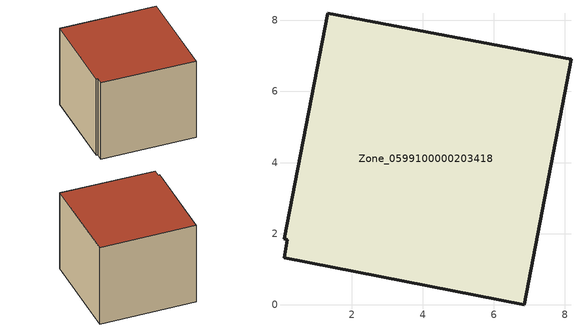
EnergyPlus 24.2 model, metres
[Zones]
Zone_0599100000203418
 floor ground (C_G): 0.09,1.32 0.19,1.83 0.1,1.86 1.32,8.2 8.17,6.91 6.85,0 z0
 wall outside (C_F): 8.17,6.91 1.32,8.2 0.1,1.86 0.19,1.83 0.09,1.32 6.85,0 8.17,6.91 z0:6.18
 roof outside (C_R): 0.19,1.83 0.09,1.32 6.85,0 8.17,6.91 1.32,8.2 0.1,1.86 z6.18
[BUILDING]
Pand.0599100000203418: North Axis=0; Terrain=City; Loads Convergence Tolerance Value=0.04; Temperature Convergence Tolerance Value=0.4; Solar Distribution=FullExterior; Maximum Number of Warmup Days=25; Minimum Number of Warmup Days=1
[Site:Location]
Rotterdam.The.Hague.AP_ZH_NLD Design_Conditions: Latitude=51.96; Longitude=4.45; Time Zone=1; Elevation=-4.5
[SITE:GROUNDTEMPERATURE:BUILDINGSURFACE]
18, 18, 18, 18, 18, 18, 18, 18, 18, 18, 18, 18
[MATERIAL] Thermal Absorptance=0.9; Solar Absorptance=0.7; Visible Absorptance=0.7
Name | Roughness | Thickness | Conductivity | Density | Specific Heat
G.TC.1946 | MediumSmooth | 0.15 | 1 | 540 | 1210
F.TC.1946 | Rough | 0.3 | 0.857143 | 1920 | 840
R.TC.1946 | MediumRough | 0.2 | 0.909091 | 1500 | 1000
[CONSTRUCTION]
C_G: G.TC.1946
C_F: F.TC.1946
C_R: R.TC.1946
[ZONE]
Zone_0599100000203418: Type=1; Multiplier=1; Ceiling Height=Autocalculate; Volume=Autocalculate; Floor Area=autocalculate; Part of Total Floor Area=Yes
[ZONEINFILTRATION:DESIGNFLOWRATE]
Infil_Zone_0599100000203418: Zone or ZoneList or Space or SpaceList=Zone_0599100000203418; Schedule=AlwaysOn; Design Flow Rate Calculation Method=Flow/Area; Flow Rate per Floor Area=0.003; Constant Term Coefficient=1; Temperature Term Coefficient=0; Velocity Term Coefficient=0; Velocity Squared Term Coefficient=0
[HVACTEMPLATE:ZONE:IDEALLOADSAIRSYSTEM]
Zone_0599100000203418: Maximum Heating Supply Air Temperature=50; Minimum Cooling Supply Air Temperature=13; Maximum Heating Supply Air Humidity Ratio=0.0156; Minimum Cooling Supply Air Humidity Ratio=0.0077; Heating Limit=NoLimit; Cooling Limit=NoLimit; Dehumidification Control Type=ConstantSensibleHeatRatio; Cooling Sensible Heat Ratio=0.7; Dehumidification Setpoint=60; Humidification Control Type=None; Humidification Setpoint=30; Outdoor Air Method=None; Outdoor Air Flow Rate per Person=0.00944; Outdoor Air Flow Rate per Zone Floor Area=0; Outdoor Air Flow Rate per Zone=0; Demand Controlled Ventilation Type=None; Outdoor Air Economizer Type=NoEconomizer; Heat Recovery Type=None; Sensible Heat Recovery Effectiveness=0.7; Latent Heat Recovery Effectiveness=0.65
[ZONECONTROL:THERMOSTAT]
ThermostatControl_Zone_0599100000203418: Zone or ZoneList=Zone_0599100000203418; Control Type Schedule=DualSetpointControlType; Control 1=Thermostat_Zone_0599100000203418; Temperature Difference Between Cutout And Setpoint=0
[THERMOSTATSETPOINT:DUALSETPOINT]
Thermostat_Zone_0599100000203418: Heating Setpoint Temperature Schedule=HeatingSetpoint_Zone_0599100000203418; Cooling Setpoint Temperature Schedule=CoolingSetpoint_Zone_0599100000203418
[SCHEDULE:COMPACT]
HeatingSetpoint_Zone_0599100000203418: Through: 12/31, For: AllDays, Until: 24:00, 21
CoolingSetpoint_Zone_0599100000203418: Through: 12/31, For: AllDays, Until: 24:00, 24
DualSetpointControlType: Through: 12/31, For: AllDays, Until: 24:00, 4
AlwaysOn: Through: 12/31, For: AllDays, Until: 24:00, 1
